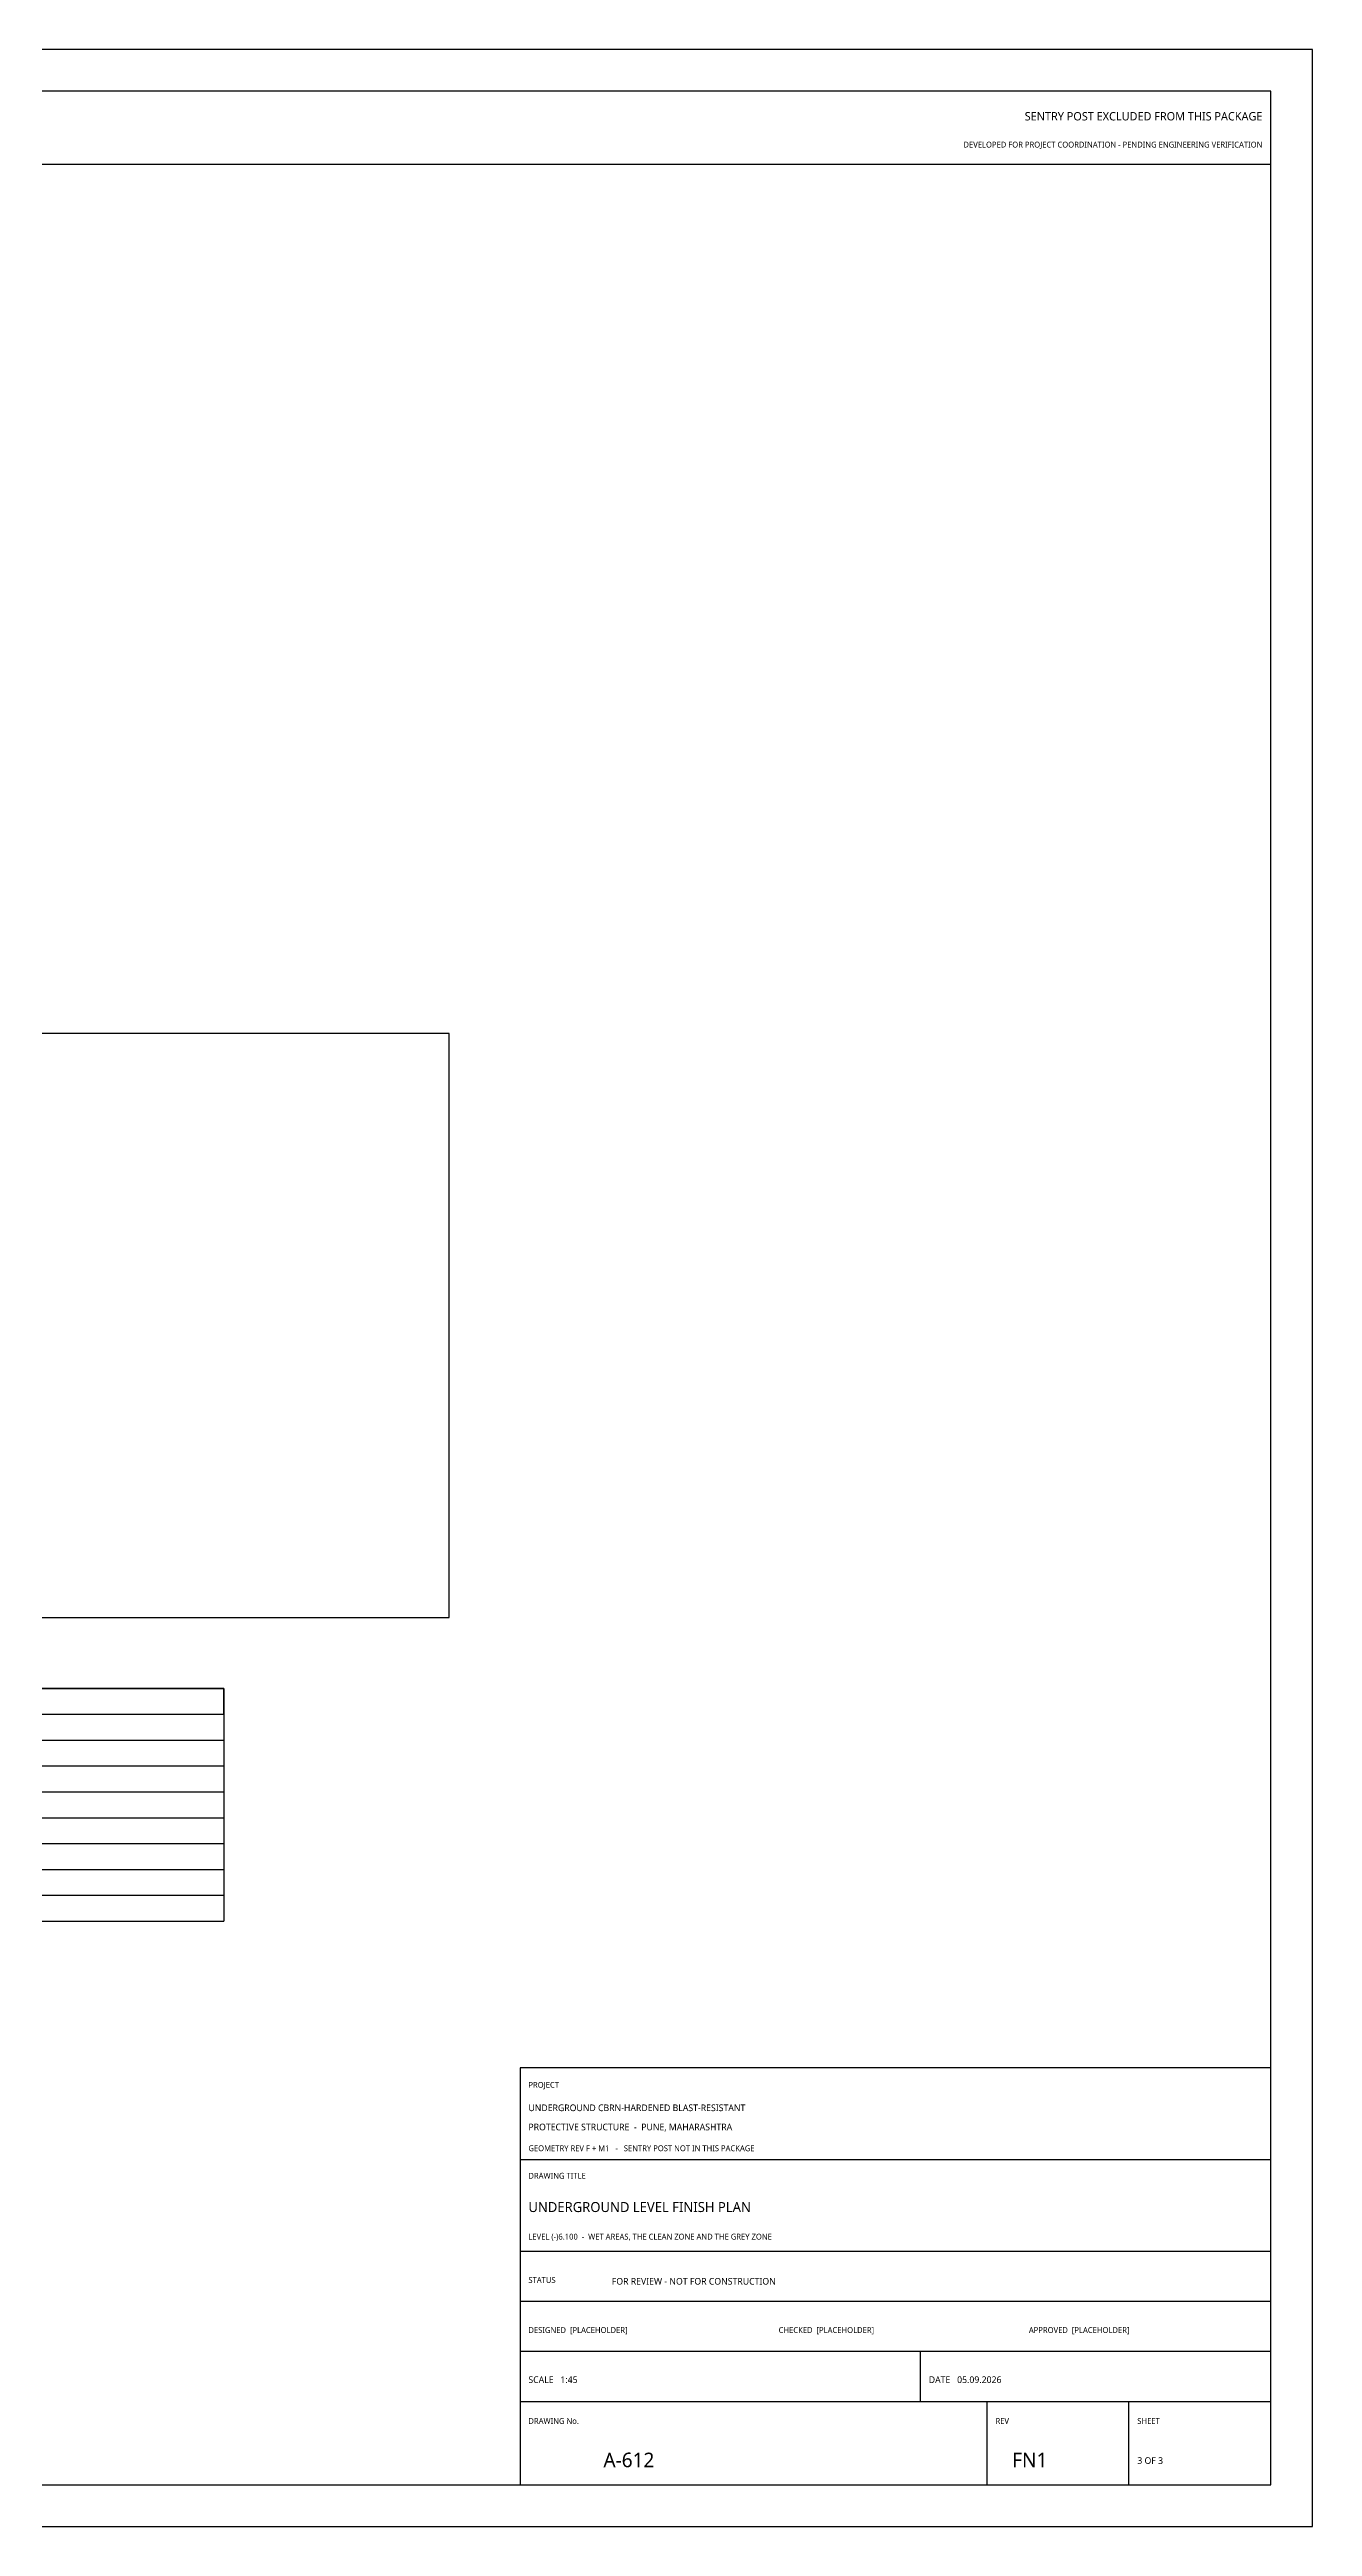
# Model space of a CAD drawing. Header units: millimetres. Extents: x 0 to 841, y 0 to 594.
# Drawn here: x 538 to 841, y 0 to 594 of the extents above; entities that cross this region are included whole.
import ezdxf
from ezdxf.enums import TextEntityAlignment as Align

# ---------------------------------------------------------------- set-up
doc = ezdxf.new("R2010")
doc.units = ezdxf.units.MM
for name, color, linetype in [('M-FLAG', 1, 'Continuous'), ('M-TABLE', 7, 'Continuous'), ('M-TITLE', 7, 'Continuous'), ('S-TITLE', 7, 'Continuous')]:
    doc.layers.add(name, color=color, linetype=linetype)
doc.styles.add('OpenSans', font='OpenSans-Regular.ttf')

msp = doc.modelspace()

# ---------------------------------------------------------------- linework, layer by layer
at = {"layer": 'M-TABLE'}
for p, q in [((14, 200.975), (580, 200.975)), ((580, 200.975), (580, 145.175)), ((14, 188.575), (580, 188.575)), ((14, 182.375), (580, 182.375)), ((14, 176.175), (580, 176.175)), ((14, 169.975), (580, 169.975)), ((14, 163.775), (580, 163.775)), ((14, 157.575), (580, 157.575)), ((14, 151.375), (580, 151.375)), ((14, 145.175), (580, 145.175))]:
    msp.add_line(p, q, dxfattribs=at)
msp.add_lwpolyline([(14, 194.775), (580, 194.775), (580, 200.975), (14, 200.975)], close=True, dxfattribs=at)
at = {"layer": 'M-TITLE'}
for p, q in [((10, 566.5), (831, 566.5)), ((651, 88), (831, 88)), ((651, 66), (831, 66)), ((651, 54), (831, 54)), ((651, 42), (831, 42)), ((747, 30), (747, 42)), ((651, 30), (831, 30)), ((763, 10), (763, 30)), ((797, 10), (797, 30))]:
    msp.add_line(p, q, dxfattribs=at)
msp.add_lwpolyline([(651, 10), (831, 10), (831, 110), (651, 110)], close=True, dxfattribs=at)
at = {"layer": 'S-TITLE'}
for points in [[(0, 0), (841, 0), (841, 594), (0, 594)], [(10, 10), (831, 10), (831, 584), (10, 584)], [(14, 217.975), (634, 217.975), (634, 358), (14, 358)]]:
    msp.add_lwpolyline(points, close=True, dxfattribs=at)

# ---------------------------------------------------------------- texts
at = {"layer": 'M-FLAG', "style": 'OpenSans'}
for s, height, p in [('SENTRY POST EXCLUDED FROM THIS PACKAGE', 2, (829, 577)), ('DEVELOPED FOR PROJECT COORDINATION - PENDING ENGINEERING VERIFICATION', 1.4, (829, 570.5))]:
    msp.add_text(s, height=height, dxfattribs=at).set_placement(p, align=Align.RIGHT)
msp.add_text('FOR REVIEW - NOT FOR CONSTRUCTION', height=1.6, dxfattribs=at).set_placement((673, 58))
at = {"layer": 'M-TITLE', "style": 'OpenSans'}
for s, height, p in [('PROJECT', 1.4, (653, 105.2)), ('UNDERGROUND CBRN-HARDENED BLAST-RESISTANT', 1.6, (653, 99.6)), ('PROTECTIVE STRUCTURE  -  PUNE, MAHARASHTRA', 1.6, (653, 95)), ('GEOMETRY REV F + M1   -   SENTRY POST NOT IN THIS PACKAGE', 1.4, (653, 90)), ('DRAWING TITLE', 1.4, (653, 83.4)), ('UNDERGROUND LEVEL FINISH PLAN', 2.4, (653, 75.4)), ('LEVEL (-)6.100  -  WET AREAS, THE CLEAN ZONE AND THE GREY ZONE', 1.4, (653, 68.8)), ('STATUS', 1.4, (653, 58.4)), ('DESIGNED  [PLACEHOLDER]', 1.4, (653, 46.4)), ('CHECKED  [PLACEHOLDER]', 1.4, (713, 46.4)), ('APPROVED  [PLACEHOLDER]', 1.4, (773, 46.4)), ('SCALE   1:45', 1.6, (653, 34.4)), ('DATE   05.09.2026', 1.6, (749, 34.4)), ('DRAWING No.', 1.4, (653, 24.6)), ('REV', 1.4, (765, 24.6)), ('SHEET', 1.4, (799, 24.6)), ('A-612', 3.5, (671, 14.2)), ('FN1', 3.5, (769, 14.2)), ('3 OF 3', 1.6, (799, 15))]:
    msp.add_text(s, height=height, dxfattribs=at).set_placement(p)

doc.saveas('drawing.dxf')
